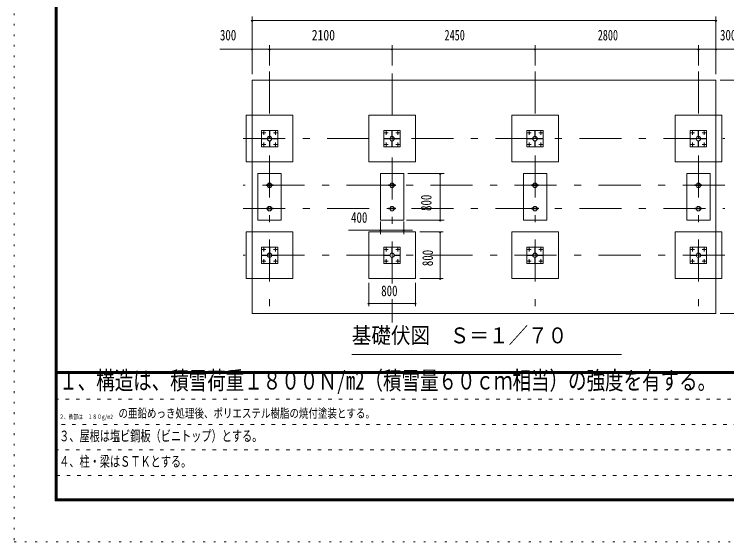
# Model space of a CAD drawing. Units: millimetres, scale not verified, with parts at other scales. Extents: x -37128 to 37128, y -14700 to 14700.
# Drawn here: x -4452 to 7758, y -14700 to -5654 of the extents above; entities that cross this region are included whole.
import ezdxf
from ezdxf.enums import TextEntityAlignment as Align

# ---------------------------------------------------------------- set-up
doc = ezdxf.new("R2010")
doc.units = ezdxf.units.MM
doc.header["$LTSCALE"] = 60
for name, pattern in [('USER1', [3, 1, -2]), ('USER3', [24, 12, -5, 2, -5]), ('USER4', [3, 0.5, -2.5])]:
    doc.linetypes.add(name, pattern=pattern)
doc.layers.add('0-1_0-F', color=7, linetype='Continuous')
for name, color, linetype, lineweight in [('0-2_1-0BOLD', 7, 'Continuous', 18), ('0-3_1-2CENTER', 3, 'USER3', 18), ('0-5_1-5DIM', 3, 'Continuous', 18), ('0-C_F-F', 5, 'Continuous', 18), ('0-D_F-E_J_ADD', 3, 'USER4', 18)]:
    doc.layers.add(name, color=color, linetype=linetype, lineweight=lineweight)
doc.styles.add('ＭＳ ゴシック', font='')
doc.styles.get('ＭＳ ゴシック').set_extended_font_data('MS Gothic')

msp = doc.modelspace()

# ---------------------------------------------------------------- linework, layer by layer
at = {"layer": '0-2_1-0BOLD'}
for p, q in [((-135.62, -7790.46), (-135.62, -7784.46)), ((-80.47, -7729.31), (-74.47, -7729.31)), ((-19.32, -7784.46), (-19.32, -7790.46)), ((1964.38, -7790.46), (1964.38, -7784.46)), ((2019.53, -7729.31), (2025.53, -7729.31)), ((2080.68, -7784.46), (2080.68, -7790.46)), ((4414.38, -7790.46), (4414.38, -7784.46)), ((4469.53, -7729.31), (4475.53, -7729.31)), ((4530.68, -7784.46), (4530.68, -7790.46)), ((7214.38, -7790.46), (7214.38, -7784.46)), ((7269.53, -7729.31), (7275.53, -7729.31)), ((7330.68, -7784.46), (7330.68, -7790.46)), ((-74.47, -7845.61), (-80.47, -7845.61)), ((2025.53, -7845.61), (2019.53, -7845.61)), ((4475.53, -7845.61), (4469.53, -7845.61)), ((7275.53, -7845.61), (7269.53, -7845.61)), ((7472.53, -8787.46), (7472.53, -8387.46)), ((-115.15, -8593.46), (-137.47, -8593.46)), ((-112.31, -8581.46), (-42.63, -8581.46)), ((-42.63, -8593.46), (-112.31, -8593.46)), ((1984.86, -8593.46), (1962.53, -8593.46)), ((1987.69, -8581.46), (2057.37, -8581.46)), ((2057.37, -8593.46), (1987.69, -8593.46)), ((4434.86, -8593.46), (4412.53, -8593.46)), ((4437.69, -8581.46), (4507.37, -8581.46)), ((4507.37, -8593.46), (4437.69, -8593.46)), ((7237.69, -8581.46), (7307.37, -8581.46)), ((7307.37, -8593.46), (7237.69, -8593.46)), ((7310.21, -8581.46), (7332.53, -8581.46)), ((-277.47, -8787.46), (-277.47, -9187.46)), ((1822.53, -8787.46), (1822.53, -9187.46)), ((4272.53, -8787.46), (4272.53, -9187.46)), ((-115.15, -8993.46), (-137.47, -8993.46)), ((-112.31, -8981.46), (-42.63, -8981.46)), ((-42.63, -8993.46), (-112.31, -8993.46)), ((1984.86, -8993.46), (1962.53, -8993.46)), ((1987.69, -8981.46), (2057.37, -8981.46)), ((2057.37, -8993.46), (1987.69, -8993.46)), ((4434.86, -8993.46), (4412.53, -8993.46)), ((4437.69, -8981.46), (4507.37, -8981.46)), ((4507.37, -8993.46), (4437.69, -8993.46)), ((7237.69, -8981.46), (7307.37, -8981.46)), ((7307.37, -8993.46), (7237.69, -8993.46)), ((7310.21, -8981.46), (7332.53, -8981.46)), ((-80.47, -9729.31), (-74.47, -9729.31)), ((2019.53, -9729.31), (2025.53, -9729.31)), ((4469.53, -9729.31), (4475.53, -9729.31)), ((7269.53, -9729.31), (7275.53, -9729.31)), ((-135.62, -9790.46), (-135.62, -9784.46)), ((-74.47, -9845.61), (-80.47, -9845.61)), ((-19.32, -9784.46), (-19.32, -9790.46)), ((1964.38, -9790.46), (1964.38, -9784.46)), ((2025.53, -9845.61), (2019.53, -9845.61)), ((2080.68, -9784.46), (2080.68, -9790.46)), ((4414.38, -9790.46), (4414.38, -9784.46)), ((4475.53, -9845.61), (4469.53, -9845.61)), ((4530.68, -9784.46), (4530.68, -9790.46)), ((7214.38, -9790.46), (7214.38, -9784.46)), ((7275.53, -9845.61), (7269.53, -9845.61)), ((7330.68, -9784.46), (7330.68, -9790.46))]:
    msp.add_line(p, q, dxfattribs=at)
for points in [[(-377.47, -6787.46), (7572.53, -6787.46), (7572.53, -10787.46), (-377.47, -10787.46)], [(322.53, -8187.46), (322.53, -7387.46), (-477.47, -7387.46), (-477.47, -8187.46)], [(2422.53, -8187.46), (2422.53, -7387.46), (1622.53, -7387.46), (1622.53, -8187.46)], [(4872.53, -8187.46), (4872.53, -7387.46), (4072.53, -7387.46), (4072.53, -8187.46)], [(7672.53, -8187.46), (7672.53, -7387.46), (6872.53, -7387.46), (6872.53, -8187.46)], [(-217.47, -7927.46), (-217.47, -7647.46), (62.53, -7647.46), (62.53, -7927.46)], [(-80.47, -7749.31), (-74.47, -7749.31), (-74.47, -7649.31), (-80.47, -7649.31)], [(1882.53, -7927.46), (1882.53, -7647.46), (2162.53, -7647.46), (2162.53, -7927.46)], [(2019.53, -7749.31), (2025.53, -7749.31), (2025.53, -7649.31), (2019.53, -7649.31)], [(4332.53, -7927.46), (4332.53, -7647.46), (4612.53, -7647.46), (4612.53, -7927.46)], [(4469.53, -7749.31), (4475.53, -7749.31), (4475.53, -7649.31), (4469.53, -7649.31)], [(7132.53, -7927.46), (7132.53, -7647.46), (7412.53, -7647.46), (7412.53, -7927.46)], [(7269.53, -7749.31), (7275.53, -7749.31), (7275.53, -7649.31), (7269.53, -7649.31)], [(-215.62, -7790.46), (-215.62, -7784.46), (-115.62, -7784.46), (-115.62, -7790.46)], [(-39.32, -7784.46), (-39.32, -7790.46), (60.68, -7790.46), (60.68, -7784.46)], [(1884.38, -7790.46), (1884.38, -7784.46), (1984.38, -7784.46), (1984.38, -7790.46)], [(2060.68, -7784.46), (2060.68, -7790.46), (2160.68, -7790.46), (2160.68, -7784.46)], [(4334.38, -7790.46), (4334.38, -7784.46), (4434.38, -7784.46), (4434.38, -7790.46)], [(4510.68, -7784.46), (4510.68, -7790.46), (4610.68, -7790.46), (4610.68, -7784.46)], [(7134.38, -7790.46), (7134.38, -7784.46), (7234.38, -7784.46), (7234.38, -7790.46)], [(7310.68, -7784.46), (7310.68, -7790.46), (7410.68, -7790.46), (7410.68, -7784.46)], [(-74.47, -7825.61), (-74.47, -7925.61), (-80.47, -7925.61), (-80.47, -7825.61)], [(2025.53, -7825.61), (2025.53, -7925.61), (2019.53, -7925.61), (2019.53, -7825.61)], [(4475.53, -7825.61), (4475.53, -7925.61), (4469.53, -7925.61), (4469.53, -7825.61)], [(7275.53, -7825.61), (7275.53, -7925.61), (7269.53, -7925.61), (7269.53, -7825.61)], [(322.53, -10187.46), (322.53, -9387.46), (-477.47, -9387.46), (-477.47, -10187.46)], [(2422.53, -10187.46), (2422.53, -9387.46), (1622.53, -9387.46), (1622.53, -10187.46)], [(4872.53, -10187.46), (4872.53, -9387.46), (4072.53, -9387.46), (4072.53, -10187.46)], [(7672.53, -10187.46), (7672.53, -9387.46), (6872.53, -9387.46), (6872.53, -10187.46)], [(-217.47, -9927.46), (-217.47, -9647.46), (62.53, -9647.46), (62.53, -9927.46)], [(-80.47, -9749.31), (-74.47, -9749.31), (-74.47, -9649.31), (-80.47, -9649.31)], [(1882.53, -9927.46), (1882.53, -9647.46), (2162.53, -9647.46), (2162.53, -9927.46)], [(2019.53, -9749.31), (2025.53, -9749.31), (2025.53, -9649.31), (2019.53, -9649.31)], [(4332.53, -9927.46), (4332.53, -9647.46), (4612.53, -9647.46), (4612.53, -9927.46)], [(4469.53, -9749.31), (4475.53, -9749.31), (4475.53, -9649.31), (4469.53, -9649.31)], [(7132.53, -9927.46), (7132.53, -9647.46), (7412.53, -9647.46), (7412.53, -9927.46)], [(7269.53, -9749.31), (7275.53, -9749.31), (7275.53, -9649.31), (7269.53, -9649.31)], [(-215.62, -9790.46), (-215.62, -9784.46), (-115.62, -9784.46), (-115.62, -9790.46)], [(-74.47, -9825.61), (-74.47, -9925.61), (-80.47, -9925.61), (-80.47, -9825.61)], [(-39.32, -9784.46), (-39.32, -9790.46), (60.68, -9790.46), (60.68, -9784.46)], [(1884.38, -9790.46), (1884.38, -9784.46), (1984.38, -9784.46), (1984.38, -9790.46)], [(2025.53, -9825.61), (2025.53, -9925.61), (2019.53, -9925.61), (2019.53, -9825.61)], [(2060.68, -9784.46), (2060.68, -9790.46), (2160.68, -9790.46), (2160.68, -9784.46)], [(4334.38, -9790.46), (4334.38, -9784.46), (4434.38, -9784.46), (4434.38, -9790.46)], [(4475.53, -9825.61), (4475.53, -9925.61), (4469.53, -9925.61), (4469.53, -9825.61)], [(4510.68, -9784.46), (4510.68, -9790.46), (4610.68, -9790.46), (4610.68, -9784.46)], [(7134.38, -9790.46), (7134.38, -9784.46), (7234.38, -9784.46), (7234.38, -9790.46)], [(7275.53, -9825.61), (7275.53, -9925.61), (7269.53, -9925.61), (7269.53, -9825.61)], [(7310.68, -9784.46), (7310.68, -9790.46), (7410.68, -9790.46), (7410.68, -9784.46)]]:
    msp.add_lwpolyline(points, close=True, dxfattribs=at)
for points in [[(122.53, -8787.46), (122.53, -8387.46), (-277.47, -8387.46), (-277.47, -8787.46)], [(2222.53, -8787.46), (2222.53, -8387.46), (1822.53, -8387.46), (1822.53, -8787.46)], [(4672.53, -8787.46), (4672.53, -8387.46), (4272.53, -8387.46), (4272.53, -8787.46)], [(7472.53, -8387.46), (7072.53, -8387.46), (7072.53, -8787.46)], [(-137.47, -8593.46), (-137.47, -8581.46), (-115.15, -8581.46)], [(-39.8, -8581.46), (-17.47, -8581.46), (-17.47, -8593.46), (-39.8, -8593.46)], [(1962.53, -8593.46), (1962.53, -8581.46), (1984.86, -8581.46)], [(2060.21, -8581.46), (2082.53, -8581.46), (2082.53, -8593.46), (2060.21, -8593.46)], [(4412.53, -8593.46), (4412.53, -8581.46), (4434.86, -8581.46)], [(4510.21, -8581.46), (4532.53, -8581.46), (4532.53, -8593.46), (4510.21, -8593.46)], [(7234.86, -8593.46), (7212.53, -8593.46), (7212.53, -8581.46), (7234.86, -8581.46)], [(7332.53, -8581.46), (7332.53, -8593.46), (7310.21, -8593.46)], [(-277.47, -9187.46), (122.53, -9187.46), (122.53, -8787.46)], [(1822.53, -9187.46), (2222.53, -9187.46), (2222.53, -8787.46)], [(4272.53, -9187.46), (4672.53, -9187.46), (4672.53, -8787.46)], [(7072.53, -8787.46), (7072.53, -9187.46), (7472.53, -9187.46), (7472.53, -8787.46)], [(-137.47, -8993.46), (-137.47, -8981.46), (-115.15, -8981.46)], [(-39.8, -8981.46), (-17.47, -8981.46), (-17.47, -8993.46), (-39.8, -8993.46)], [(1962.53, -8993.46), (1962.53, -8981.46), (1984.86, -8981.46)], [(2060.21, -8981.46), (2082.53, -8981.46), (2082.53, -8993.46), (2060.21, -8993.46)], [(4412.53, -8993.46), (4412.53, -8981.46), (4434.86, -8981.46)], [(4510.21, -8981.46), (4532.53, -8981.46), (4532.53, -8993.46), (4510.21, -8993.46)], [(7234.86, -8993.46), (7212.53, -8993.46), (7212.53, -8981.46), (7234.86, -8981.46)], [(7332.53, -8981.46), (7332.53, -8993.46), (7310.21, -8993.46)]]:
    msp.add_lwpolyline(points, dxfattribs=at)
for centre, radius in [((-177.47, -7687.46), 8), ((22.53, -7687.46), 8), ((1922.53, -7687.46), 8), ((2122.53, -7687.46), 8), ((4372.53, -7687.46), 8), ((4572.53, -7687.46), 8), ((7172.53, -7687.46), 8), ((7372.53, -7687.46), 8), ((-77.47, -7787.46), 38.15), ((-77.47, -7787.46), 35.35), ((2022.53, -7787.46), 38.15), ((2022.53, -7787.46), 35.35), ((4472.53, -7787.46), 38.15), ((4472.53, -7787.46), 35.35), ((7272.53, -7787.46), 38.15), ((7272.53, -7787.46), 35.35), ((-177.47, -7887.46), 8), ((22.53, -7887.46), 8), ((1922.53, -7887.46), 8), ((2122.53, -7887.46), 8), ((4372.53, -7887.46), 8), ((4572.53, -7887.46), 8), ((7172.53, -7887.46), 8), ((7372.53, -7887.46), 8), ((-77.47, -8587.46), 38.15), ((-77.47, -8587.46), 35.35), ((2022.53, -8587.46), 38.15), ((2022.53, -8587.46), 35.35), ((4472.53, -8587.46), 38.15), ((4472.53, -8587.46), 35.35), ((7272.53, -8587.46), 38.15), ((7272.53, -8587.46), 35.35), ((-77.47, -8987.46), 38.15), ((-77.47, -8987.46), 35.35), ((2022.53, -8987.46), 38.15), ((2022.53, -8987.46), 35.35), ((4472.53, -8987.46), 38.15), ((4472.53, -8987.46), 35.35), ((7272.53, -8987.46), 38.15), ((7272.53, -8987.46), 35.35), ((-177.47, -9687.46), 8), ((-77.47, -9787.46), 38.15), ((-77.47, -9787.46), 35.35), ((22.53, -9687.46), 8), ((1922.53, -9687.46), 8), ((2022.53, -9787.46), 38.15), ((2022.53, -9787.46), 35.35), ((2122.53, -9687.46), 8), ((4372.53, -9687.46), 8), ((4472.53, -9787.46), 38.15), ((4472.53, -9787.46), 35.35), ((4572.53, -9687.46), 8), ((7172.53, -9687.46), 8), ((7272.53, -9787.46), 38.15), ((7272.53, -9787.46), 35.35), ((7372.53, -9687.46), 8), ((-177.47, -9887.46), 8), ((22.53, -9887.46), 8), ((1922.53, -9887.46), 8), ((2122.53, -9887.46), 8), ((4372.53, -9887.46), 8), ((4572.53, -9887.46), 8), ((7172.53, -9887.46), 8), ((7372.53, -9887.46), 8)]:
    msp.add_circle(centre, radius, dxfattribs=at)
at = {"layer": '0-3_1-2CENTER'}
for p, q in [((-77.47, -6637.46), (-77.47, -10937.46)), ((2022.53, -10269.59), (2022.53, -6637.46)), ((4472.53, -6637.46), (4472.53, -10937.46)), ((7272.53, -6637.46), (7272.53, -10937.46)), ((-143.33, -7687.46), (-211.61, -7687.46)), ((-177.47, -7721.6), (-177.47, -7653.31)), ((56.67, -7687.46), (-11.62, -7687.46)), ((22.53, -7653.31), (22.53, -7721.6)), ((1956.68, -7687.46), (1888.39, -7687.46)), ((1922.53, -7721.6), (1922.53, -7653.31)), ((2156.68, -7687.46), (2088.39, -7687.46)), ((2122.53, -7653.31), (2122.53, -7721.6)), ((4406.68, -7687.46), (4338.39, -7687.46)), ((4372.53, -7721.6), (4372.53, -7653.31)), ((4606.68, -7687.46), (4538.39, -7687.46)), ((4572.53, -7653.31), (4572.53, -7721.6)), ((7206.68, -7687.46), (7138.39, -7687.46)), ((7172.53, -7721.6), (7172.53, -7653.31)), ((7406.68, -7687.46), (7338.39, -7687.46)), ((7372.53, -7653.31), (7372.53, -7721.6)), ((-527.47, -7787.46), (7722.53, -7787.46)), ((-211.61, -7887.46), (-143.33, -7887.46)), ((-177.47, -7921.6), (-177.47, -7853.31)), ((-11.62, -7887.46), (56.67, -7887.46)), ((22.53, -7853.31), (22.53, -7921.6)), ((1888.39, -7887.46), (1956.68, -7887.46)), ((1922.53, -7921.6), (1922.53, -7853.31)), ((2088.39, -7887.46), (2156.68, -7887.46)), ((2122.53, -7853.31), (2122.53, -7921.6)), ((4338.39, -7887.46), (4406.68, -7887.46)), ((4372.53, -7921.6), (4372.53, -7853.31)), ((4538.39, -7887.46), (4606.68, -7887.46)), ((4572.53, -7853.31), (4572.53, -7921.6)), ((7138.39, -7887.46), (7206.68, -7887.46)), ((7172.53, -7921.6), (7172.53, -7853.31)), ((7338.39, -7887.46), (7406.68, -7887.46)), ((7372.53, -7853.31), (7372.53, -7921.6)), ((7722.53, -8587.46), (-527.47, -8587.46)), ((-527.47, -8987.46), (7722.53, -8987.46)), ((-143.33, -9687.46), (-211.61, -9687.46)), ((-177.47, -9721.6), (-177.47, -9653.32)), ((56.67, -9687.46), (-11.62, -9687.46)), ((22.53, -9653.32), (22.53, -9721.6)), ((1956.68, -9687.46), (1888.39, -9687.46)), ((1922.53, -9721.6), (1922.53, -9653.32)), ((2156.68, -9687.46), (2088.39, -9687.46)), ((2122.53, -9653.32), (2122.53, -9721.6)), ((4406.68, -9687.46), (4338.39, -9687.46)), ((4372.53, -9721.6), (4372.53, -9653.32)), ((4606.68, -9687.46), (4538.39, -9687.46)), ((4572.53, -9653.32), (4572.53, -9721.6)), ((7206.68, -9687.46), (7138.39, -9687.46)), ((7172.53, -9721.6), (7172.53, -9653.32)), ((7406.68, -9687.46), (7338.39, -9687.46)), ((7372.53, -9653.32), (7372.53, -9721.6)), ((7722.53, -9787.46), (-527.47, -9787.46)), ((-211.61, -9887.46), (-143.33, -9887.46)), ((-177.47, -9921.6), (-177.47, -9853.31)), ((-11.62, -9887.46), (56.67, -9887.46)), ((22.53, -9853.31), (22.53, -9921.6)), ((1888.39, -9887.46), (1956.68, -9887.46)), ((1922.53, -9921.6), (1922.53, -9853.31)), ((2088.39, -9887.46), (2156.68, -9887.46)), ((2122.53, -9853.31), (2122.53, -9921.6)), ((4338.39, -9887.46), (4406.68, -9887.46)), ((4372.53, -9921.6), (4372.53, -9853.31)), ((4538.39, -9887.46), (4606.68, -9887.46)), ((4572.53, -9853.31), (4572.53, -9921.6)), ((7138.39, -9887.46), (7206.68, -9887.46)), ((7172.53, -9921.6), (7172.53, -9853.31)), ((7338.39, -9887.46), (7406.68, -9887.46)), ((7372.53, -9853.31), (7372.53, -9921.6)), ((2022.53, -10937.46), (2022.53, -10542.46))]:
    msp.add_line(p, q, dxfattribs=at)
at = {"layer": '0-5_1-5DIM'}
for p, q in [((-377.47, -5692.46), (-377.47, -6682.46)), ((7572.53, -5692.46), (7572.53, -6682.46)), ((-363.47, -5762.46), (-391.47, -5762.46)), ((-377.47, -5762.46), (7572.53, -5762.46)), ((7586.53, -5762.46), (7558.53, -5762.46)), ((-77.47, -6532.46), (-77.47, -6182.46)), ((2022.53, -6532.46), (2022.53, -6182.46)), ((4472.53, -6182.46), (4472.53, -6532.46)), ((7272.53, -6182.46), (7272.53, -6532.46)), ((8122.03, -6252.46), (-926.97, -6252.46)), ((-363.47, -6252.46), (-391.47, -6252.46)), ((-63.47, -6252.46), (-91.47, -6252.46)), ((2036.53, -6252.46), (2008.53, -6252.46)), ((4486.53, -6252.46), (4458.53, -6252.46)), ((7286.53, -6252.46), (7258.53, -6252.46)), ((7586.53, -6252.46), (7558.53, -6252.46)), ((7642.53, -6787.46), (9139.52, -6787.46)), ((2292.53, -8387.46), (2917.53, -8387.46)), ((2861.53, -8387.46), (2833.53, -8387.46)), ((2847.53, -9187.46), (2847.53, -8387.46)), ((1822.53, -9425.12), (1822.53, -9206.2)), ((2222.53, -9425.12), (2222.53, -9206.2)), ((2917.53, -9187.46), (2272.53, -9187.46)), ((2861.53, -9187.46), (2833.53, -9187.46)), ((1822.53, -9355.12), (1273.03, -9355.12)), ((1836.53, -9355.12), (1808.53, -9355.12)), ((2222.53, -9355.12), (1822.53, -9355.12)), ((2236.53, -9355.12), (2208.53, -9355.12)), ((2222.53, -9355.12), (2371.44, -9355.12)), ((2897.53, -9387.46), (2497.53, -9387.46)), ((2861.53, -9387.46), (2833.53, -9387.46)), ((2847.53, -10187.46), (2847.53, -9387.46)), ((2497.53, -10187.46), (2897.53, -10187.46)), ((2861.53, -10187.46), (2833.53, -10187.46)), ((1622.53, -10262.46), (1622.53, -10662.46)), ((2422.53, -10662.46), (2422.53, -10262.46)), ((1636.53, -10612.46), (1608.53, -10612.46)), ((1622.53, -10612.46), (2422.53, -10612.46)), ((2436.53, -10612.46), (2408.53, -10612.46)), ((7642.53, -10787.46), (9139.52, -10787.46)), ((1331.39, -11487.46), (5951.39, -11487.46))]:
    msp.add_line(p, q, dxfattribs=at)
for centre in [(-377.47, -5762.46), (7572.53, -5762.46), (-377.47, -6252.46), (-77.47, -6252.46), (2022.53, -6252.46), (4472.53, -6252.46), (7272.53, -6252.46), (7572.53, -6252.46), (2847.53, -8387.46), (2847.53, -9187.46), (1822.53, -9355.12), (2222.53, -9355.12), (2847.53, -9387.46), (2847.53, -10187.46), (1622.53, -10612.46), (2422.53, -10612.46)]:
    msp.add_arc(centre, 14, 180, 0, dxfattribs=at)
at = {"layer": '0-C_F-F'}
for p, q in [((36393.07, -11781), (-3716.93, -11781)), ((-3716.93, -11784.5), (36393.07, -11784.5)), ((36393.07, -11788), (-3716.93, -11788)), ((-3716.93, -11791.5), (36393.07, -11791.5)), ((36393.07, -11795), (-3716.93, -11795)), ((-3716.93, -11798.5), (36393.07, -11798.5)), ((36393.07, -11802), (-3716.93, -11802)), ((-3716.93, -11805.5), (36393.07, -11805.5)), ((36393.07, -11809), (-3716.93, -11809)), ((-3716.93, -11812.5), (36393.07, -11812.5)), ((36393.07, -11816), (-3716.93, -11816))]:
    msp.add_line(p, q, dxfattribs=at)
at = {"layer": '0-C_F-F', "color": 6, "linetype": 'USER1'}
for p, q in [((-3751.93, -12252.8), (21798.07, -12252.8)), ((21798.07, -12689.6), (-3751.93, -12689.6)), ((-3751.93, -13126.4), (21798.07, -13126.4)), ((18286.87, -13563.2), (-3751.93, -13563.2))]:
    msp.add_line(p, q, dxfattribs=at)
at = {"layer": '0-C_F-F'}
for points in [[(36428.07, -14000), (36428.07, 14140), (-3751.93, 14140), (-3751.93, -14000)], [(36424.56, -13996.5), (-3748.43, -13996.5), (-3748.43, 14136.5), (36424.56, 14136.5)], [(36421.07, -13993), (36421.07, 14133), (-3744.93, 14133), (-3744.93, -13993)], [(36417.57, -13989.5), (36417.57, 14129.5), (-3741.43, 14129.5), (-3741.43, -13989.5)], [(36414.07, -13986), (36414.07, 14126), (-3737.93, 14126), (-3737.93, -13986)], [(36410.57, -13982.5), (36410.57, 14122.5), (-3734.43, 14122.5), (-3734.43, -13982.5)], [(36407.06, -13979), (-3730.93, -13979), (-3730.93, 14119), (36407.06, 14119)], [(36403.57, -13975.5), (-3727.43, -13975.5), (-3727.43, 14115.5), (36403.57, 14115.5)], [(36400.07, -13972), (36400.07, 14112), (-3723.93, 14112), (-3723.93, -13972)], [(36396.57, -13968.5), (-3720.43, -13968.5), (-3720.43, 14108.5), (36396.57, 14108.5)], [(36393.07, -13965), (36393.07, 14105), (-3716.93, 14105), (-3716.93, -13965)]]:
    msp.add_lwpolyline(points, close=True, dxfattribs=at)
at = {"layer": '0-D_F-E_J_ADD', "color": 5}
msp.add_lwpolyline([(37128.07, -14700), (37128.07, 14700), (-4451.93, 14700), (-4451.93, -14700)], close=True, dxfattribs=at)

# ---------------------------------------------------------------- texts
at = {"layer": '0-1_0-F', "style": 'ＭＳ ゴシック'}
for s, height, width, p in [('１、構造は、積雪荷重１８００Ｎ/m2（積雪量６０ｃｍ相当）の強度を有する。', 310, 0.75, (-3681.93, -12182.8)), ('\u3000の亜鉛めっき処理後、ポリエステル樹脂の焼付塗装とする。', 155, 0.75, (-2828.49, -12619.6)), ('２、鉄部は\u3000１８０g/m2', 77.49, 0.75, (-3681.93, -12619.6)), ('３、屋根は塩ビ鋼板（ビニトップ）とする。', 182.3, 0.7, (-3681.93, -13031.53)), ('４、柱・梁はＳＴＫとする。', 182.3, 0.7, (-3681.93, -13468.33))]:
    msp.add_text(s, height=height, dxfattribs=dict(at, width=width)).set_placement(p, align=Align.BOTTOM_LEFT)
at = {"layer": '0-5_1-5DIM', "color": 7, "style": 'ＭＳ ゴシック'}
for s, height, width, p in [('300', 182.3, 0.75, (-926.97, -6157.59)), ('2100', 182.3, 0.8, (647.03, -6157.59)), ('2450', 182.3, 0.7, (2922.03, -6157.59)), ('2800', 182.3, 0.7, (5547.03, -6157.59)), ('300', 182.3, 0.75, (7642.53, -6157.59)), ('400', 182.3, 0.75, (1320.11, -9285.12)), ('800', 182.3, 0.75, (1836.53, -10542.46)), ('基礎伏図\u3000Ｓ＝１／７０', 273.5, 0.9, (1331.39, -11380.15))]:
    msp.add_text(s, height=height, dxfattribs=dict(at, width=width)).set_placement(p, align=Align.BOTTOM_LEFT)
at = {"layer": '0-5_1-5DIM', "color": 7, "style": 'ＭＳ ゴシック', "width": 0.75}
for p in [(2752.66, -9027.21), (2777.53, -9973.46)]:
    msp.add_text('800', height=182.3, rotation=90, dxfattribs=at).set_placement(p, align=Align.BOTTOM_LEFT)

doc.saveas('drawing.dxf')
